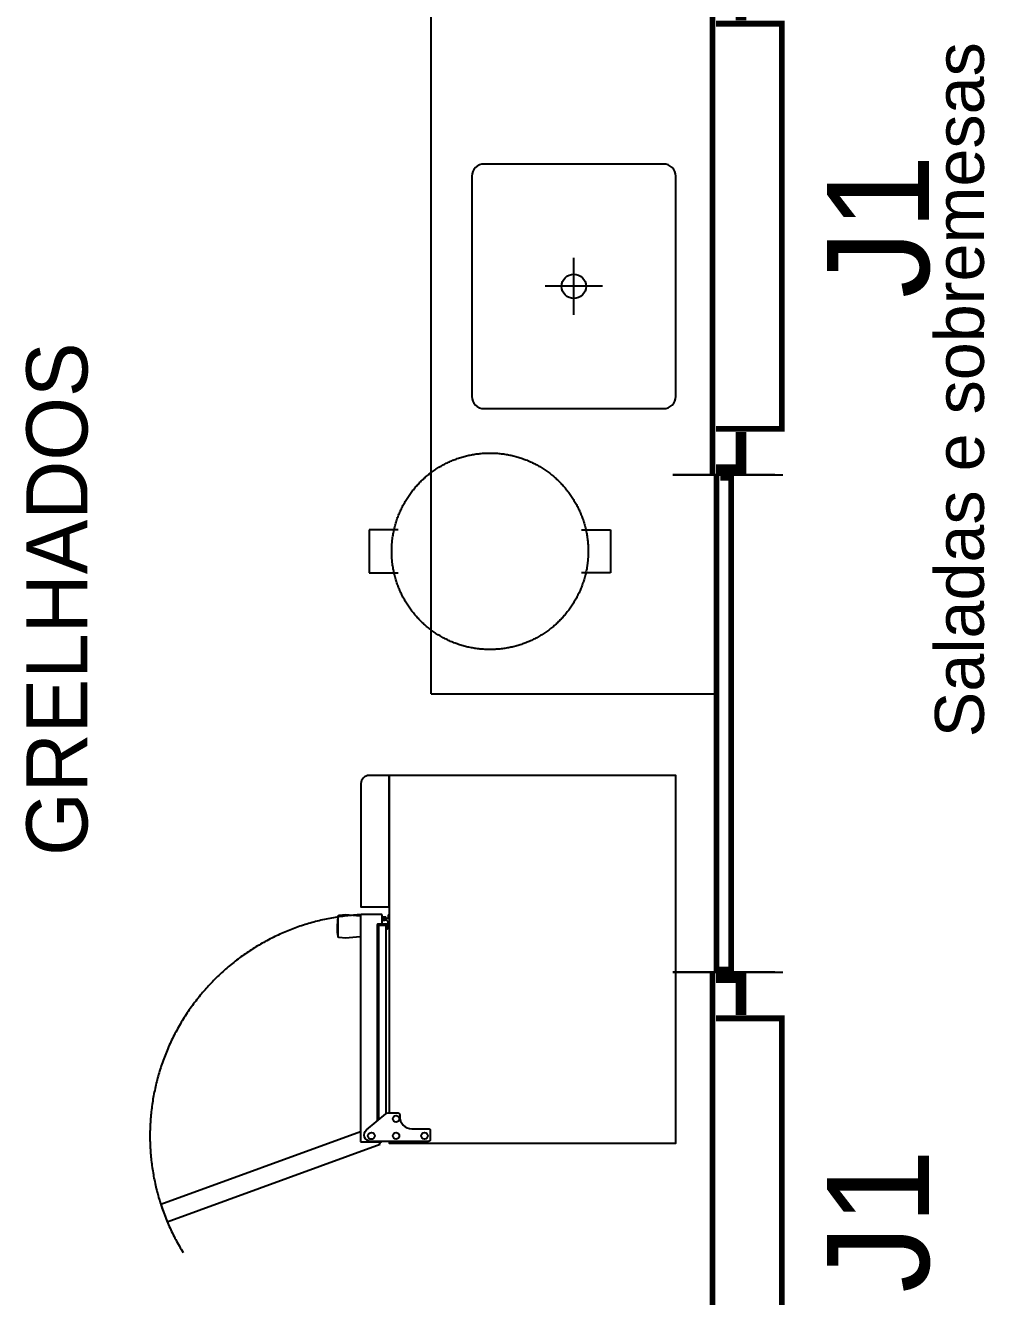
# Model space of a CAD drawing. Header units: millimetres. Extents: x -18806 to 201070, y -25046 to 92854.
# Drawn here: x 167848 to 170201, y -12587 to -9469 of the extents above; entities that cross this region are included whole.
import ezdxf
from ezdxf.enums import TextEntityAlignment as Align

# ---------------------------------------------------------------- set-up
doc = ezdxf.new("R2010")
doc.units = ezdxf.units.MM
doc.header["$LTSCALE"] = 50
doc.linetypes.add('HIDDEN2', pattern=[0.1875, 0.125, -0.0625])
for name, color, linetype in [('LAYA', 8, 'Continuous'), ('LAYC', 4, 'Continuous'), ('LAYF', 4, 'Continuous'), ('SOB', 8, 'HIDDEN2'), ('TEXTO_LEGENDA', 7, 'Continuous')]:
    doc.layers.add(name, color=color, linetype=linetype)
doc.styles.add('2', font='stylu.ttf', dxfattribs={"height": 0.35})
doc.styles.add('HP', font='ARIAL.TTF', dxfattribs={"height": 0.15})
doc.styles.add('L1', font='txt', dxfattribs={"height": 0.18})

# ---------------------------------------------------------------- blocks, each defined once
blk = doc.blocks.new('60')
at = {"layer": 'LAYA'}
for p, q in [((0, -0.42), (0, -0.28)), ((-0.07, -0.35), (0.07, -0.35))]:
    blk.add_line(p, q, dxfattribs=at)
blk.add_circle((0, -0.35), 0.03, dxfattribs=at)
at = {"layer": 'LAYC'}
blk.add_lwpolyline([(-0.27, -0.6), (0.27, -0.6, 0.414214), (0.3, -0.57), (0.3, -0.13, 0.414214), (0.27, -0.1), (-0.27, -0.1, 0.414214), (-0.3, -0.13), (-0.3, -0.57, 0.414214)], format="xyb", close=True, dxfattribs=at)
blk = doc.blocks.new('if11')
at = {"color": 24}
for p, q in [((0, -0.125), (0, 0.125)), ((1.22, -0.125), (1.22, 0.125))]:
    blk.add_line(p, q, dxfattribs=at)
at = {"color": 3, "const_width": 0.014}
blk.add_lwpolyline([(1.22, 0.018), (0, 0.018)], dxfattribs=at)
at = {"color": 24, "const_width": 0.014}
blk.add_lwpolyline([(0.007, 0.0083), (0.007, -0.018), (1.213, -0.018), (1.213, 0.0108)], dxfattribs=at)
at = {"style": 'L1', "flags": 3}
blk.add_attdef('BLOCO', (0, 0.305), '', height=0.18, dxfattribs=at)
blk = doc.blocks.new('Car80li')
at = {"layer": 'SOB'}
for points in [[(-0.2248, 0.053), (-0.296, 0.053), (-0.296, -0.053), (-0.2248, -0.053)], [(0.2248, 0.053), (0.296, 0.053), (0.296, -0.053), (0.2248, -0.053)]]:
    blk.add_lwpolyline(points, dxfattribs=at)
blk.add_circle((0, 0), 0.241, dxfattribs=at)
blk = doc.blocks.new('Cpc 101')
at = {"layer": 'LAYA'}
blk.add_lwpolyline([(0.3936, -0.8282), (-0.0835, -0.8282), (-0.0835, -0.811), (0.3786, -0.811)], dxfattribs=at)
at = {"layer": 'LAYA', "linetype": 'HIDDEN2'}
blk.add_lwpolyline([(0.4232, -0.873), (0.6015, -1.3629), (0.6435, -1.3475), (0.4534, -0.8252), (0.448, -0.8272)], dxfattribs=at)
at = {"layer": 'LAYA'}
for centre, radius in [((0.433, -0.7162), 0.008), ((0.391, -0.786), 0.008), ((0.433, -0.786), 0.008), ((0.433, -0.8465), 0.00845)]:
    blk.add_circle(centre, radius, dxfattribs=at)
at = {"layer": 'LAYA', "linetype": 'HIDDEN2'}
blk.add_arc((0.433, -0.8465), 0.5431, 181.2924, 301.7906, dxfattribs=at)
at = {"layer": 'LAYF', "color": 8}
blk.add_line((-0.101, -0.8114), (-0.101, -0.82), dxfattribs=at)
at = {"layer": 'LAYF'}
for p, q in [((-0.104, -0.873), (-0.104, -0.8734)), ((-0.058, -0.8734), (-0.058, -0.873))]:
    blk.add_line(p, q, dxfattribs=at)
blk.add_lwpolyline([(0.4465, -0.803), (0.451, -0.803), (0.451, -0.1), (-0.451, -0.1), (-0.451, -0.803), (0.3765, -0.803)], dxfattribs=at)
for points in [[(0.4155, -0.707, -0.414214), (0.4205, -0.702), (0.4415, -0.702, -0.414214), (0.4465, -0.707), (0.4465, -0.848, -0.700208), (0.4183, -0.8583), (0.3786, -0.811, -0.176327), (0.3765, -0.8053), (0.3765, -0.782, -0.414214), (0.3815, -0.777), (0.3855, -0.777, 0.414214), (0.4155, -0.747)], [(-0.431, -0.872), (-0.129, -0.872), (-0.129, -0.803), (-0.451, -0.803), (-0.451, -0.852, 0.414214)]]:
    blk.add_lwpolyline(points, format="xyb", close=True, dxfattribs=at)
at = {"layer": 'LAYF', "color": 8}
for points in [[(-0.1083, -0.803), (-0.1083, -0.8047, 0.414214), (-0.108, -0.805), (-0.1018, -0.805), (-0.1007, -0.805, -0.414214), (-0.1002, -0.8055), (-0.1002, -0.8062, -0.198912), (-0.1003, -0.8063), (-0.1007, -0.8068, 0.414214), (-0.1007, -0.8071), (-0.1003, -0.8076, -0.414214), (-0.1003, -0.8078), (-0.1007, -0.8083, 0.414214), (-0.1007, -0.8086), (-0.1003, -0.8091, -0.414214), (-0.1003, -0.8093), (-0.1007, -0.8098, 0.414214), (-0.1007, -0.8101), (-0.1003, -0.8106, -0.414214), (-0.1003, -0.8108), (-0.1007, -0.8113, 0.127955), (-0.1008, -0.8114), (-0.101, -0.8114), (-0.1011, -0.8114), (-0.1035, -0.8114, 0.414214), (-0.1038, -0.8117), (-0.1038, -0.82)], [(-0.0883, -0.803), (-0.0883, -0.8047, -0.414214), (-0.0886, -0.805), (-0.0898, -0.805, 0.414214), (-0.0958, -0.811), (-0.0958, -0.82), (-0.0958, -0.8132)]]:
    blk.add_lwpolyline(points, format="xyb", dxfattribs=at)
at = {"layer": 'LAYF'}
for points in [[(-0.0745, -0.811), (-0.0745, -0.8081, 0.414214), (-0.0765, -0.8061), (-0.0845, -0.8061, 0.414214), (-0.0865, -0.8081), (-0.0865, -0.822), (-0.0865, -0.831, 0.414214), (-0.0855, -0.832), (0.3962, -0.832)], [(-0.0865, -0.822, 0.414214), (-0.0885, -0.82), (-0.108, -0.82, 0.414214), (-0.11, -0.822), (-0.11, -0.8465)], [(-0.11, -0.8465), (-0.11, -0.871, 0.414214), (-0.108, -0.873), (0.446, -0.873, 0.414214), (0.448, -0.871), (0.448, -0.822), (0.4465, -0.822)], [(-0.1071, -0.9279, 0.133819), (-0.1056, -0.9285), (-0.081, -0.9304), (-0.066, -0.9304), (-0.0557, -0.9286, 0.117124), (-0.0544, -0.9279), (-0.1071, -0.9279, -0.221826), (-0.1083, -0.9257), (-0.1097, -0.9099), (-0.1066, -0.8739, -0.388879), (-0.1061, -0.8734), (-0.081, -0.8734), (-0.056, -0.8734, -0.388879), (-0.0555, -0.8739), (-0.0523, -0.9099), (-0.0534, -0.9253, -0.159817), (-0.0544, -0.9279)]]:
    blk.add_lwpolyline(points, format="xyb", dxfattribs=at)
at = {"layer": 'LAYF', "color": 8}
blk.add_lwpolyline([(-0.1026, -0.8114), (-0.1011, -0.8114)], dxfattribs=at)
blk = doc.blocks.new('j11')
at = {"color": 24}
for p, q in [((0, 0.09), (0, -0.18)), ((1.22, 0.09), (1.22, -0.18))]:
    blk.add_line(p, q, dxfattribs=at)
at = {"color": 3, "const_width": 0.014}
blk.add_lwpolyline([(0, -0.007), (1.22, -0.007)], dxfattribs=at)
at = {"color": 170, "const_width": 0.026}
for points in [[(0.013, -0.016), (0.013, -0.077), (0.105, -0.077)], [(1.115, -0.077), (1.207, -0.077), (1.207, -0.016)]]:
    blk.add_lwpolyline(points, dxfattribs=at)
at = {"color": 7, "const_width": 0.014}
blk.add_lwpolyline([(0.113, -0.016), (0.113, -0.177), (1.107, -0.177), (1.107, -0.016)], dxfattribs=at)
at = {"color": 7, "style": '2'}
blk.add_text('J1', height=0.25, dxfattribs=at).set_placement((0.61, -0.415), align=Align.MIDDLE)
at = {"style": 'L1', "flags": 3}
blk.add_attdef('BLOCO', (0, 0.1994), '', height=0.18, dxfattribs=at)

msp = doc.modelspace()

# ---------------------------------------------------------------- linework, layer by layer
at = {"layer": 'LAYC'}
for q in [(168843.212, -8071.879), (169543.212, -11109.156), (169543.212, -11109.156)]:
    msp.add_line((168843.212, -11109.156), q, dxfattribs=at)

# ---------------------------------------------------------------- block references
at = {"color": 7, "yscale": 1000, "zscale": 1000, "rotation": 90}
for name, p, xscale in [('j11', (169526.212, -10571.879), 1000), ('if11', (169561.212, -10571.879), -1000), ('j11', (169526.212, -13011.879), 1000)]:
    msp.add_blockref(name, p, dxfattribs=dict(at, xscale=xscale))
at = {"layer": 'LAYC', "xscale": 1000, "yscale": 1000, "zscale": 1000}
for name, p, rotation in [('60', (168843.212, -10109.156), 90), ('Cpc 101', (169543.212, -11760.156), 270)]:
    msp.add_blockref(name, p, dxfattribs=dict(at, rotation=rotation))
at = {"layer": 'TEXTO_LEGENDA', "color": 7, "xscale": 1000, "yscale": 1000, "zscale": 1000}
msp.add_blockref('Car80li', (168987.53, -10759.146), dxfattribs=at)

# ---------------------------------------------------------------- texts
at = {"color": 7, "style": '2'}
msp.add_text('GRELHADOS', height=150, rotation=90, dxfattribs=at).set_placement((168000.453, -10876.689), align=Align.CENTER)
at = {"layer": 'TEXTO_LEGENDA', "style": 'HP'}
msp.add_text('Saladas e sobremesas', height=120, rotation=90, dxfattribs=at).set_placement((170136.617, -10362.938), align=Align.MIDDLE)

doc.saveas('drawing.dxf')
